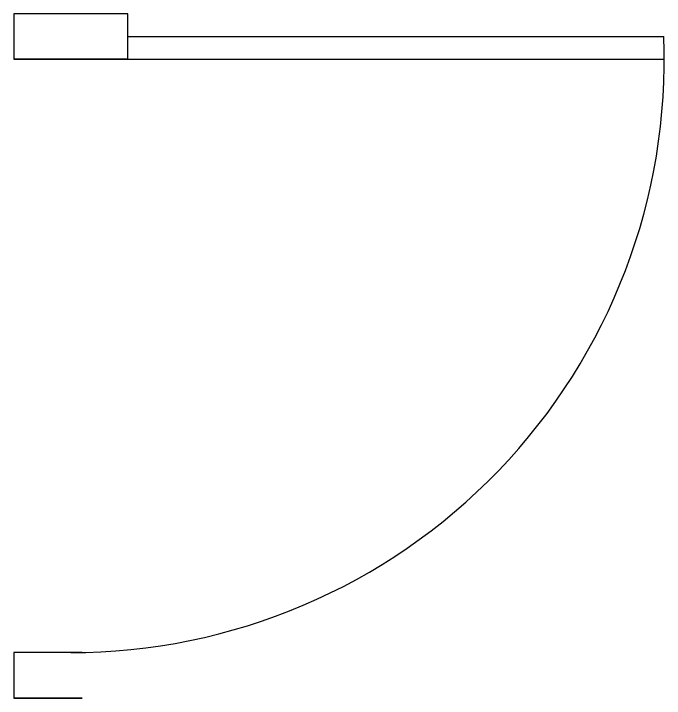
# Model space of a CAD drawing. Header units: inches. Extents: x 35258 to 134537, y 25067 to 83300.
# Drawn here: x 52177.37 to 52205.87, y 81425.28 to 81455.28 of the extents above; entities that cross this region are included whole.
import ezdxf

# ---------------------------------------------------------------- set-up
doc = ezdxf.new("R2010")
doc.units = ezdxf.units.IN
doc.header["$LTSCALE"] = 5
doc.header["$MEASUREMENT"] = 0
doc.layers.add('belkuni', color=7, linetype='Continuous')
doc.layers.add('door', color=60, linetype='Continuous')

msp = doc.modelspace()

# ---------------------------------------------------------------- linework, layer by layer
at = {"layer": 'belkuni'}
for p, q in [((52182.368, 81454.279), (52205.849, 81454.279)), ((52182.368, 81453.279), (52205.868, 81453.279))]:
    msp.add_line(p, q, dxfattribs=at)
msp.add_arc((52179.868, 81453.279), 26, 270, 2.2042, dxfattribs=at)
at = {"layer": 'door'}
for p, q in [((52182.368, 81453.279), (52177.368, 81453.279)), ((52180.369, 81425.279), (52177.368, 81425.279))]:
    msp.add_line(p, q, dxfattribs=at)
msp.add_lwpolyline([(52182.368, 81453.279), (52182.368, 81455.279), (52177.368, 81455.279), (52177.368, 81453.279)], close=True, dxfattribs=at)
msp.add_lwpolyline([(52180.369, 81427.279), (52177.368, 81427.279), (52177.368, 81425.279), (52180.369, 81425.279)], dxfattribs=at)

doc.saveas('drawing.dxf')
